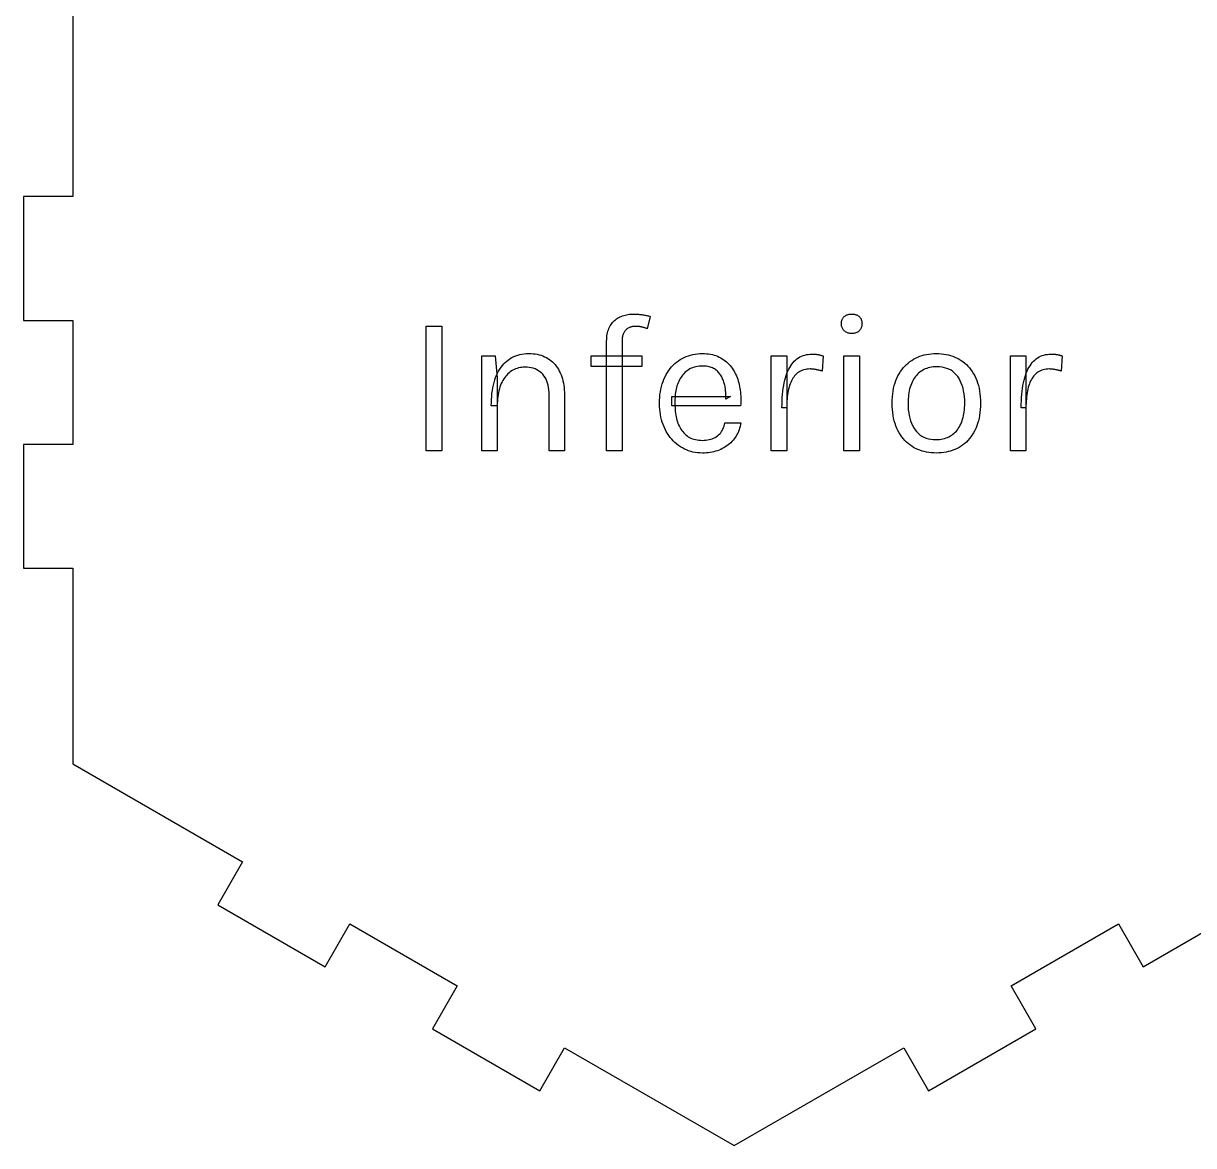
# Model space of a CAD drawing. Header units: millimetres. Extents: x 0 to 142, y 0 to 137.
# Drawn here: x 0 to 70.8, y 0 to 67.9 of the extents above; entities that cross this region are included whole.
import ezdxf

# ---------------------------------------------------------------- set-up
doc = ezdxf.new("R2010")
doc.units = ezdxf.units.MM
doc.layers.get('0').update_dxf_attribs({"linetype": 'CONTINUOUS'})

msp = doc.modelspace()

# ---------------------------------------------------------------- linework, layer by layer
for p, q in [((3, 69.282), (3, 57.438)), ((3, 57.438), (0, 57.438)), ((0, 57.438), (0, 49.938)), ((36.4, 50.26), (36.482, 50.279)), ((36.482, 50.279), (36.565, 50.295)), ((36.565, 50.295), (36.65, 50.307)), ((36.65, 50.307), (36.737, 50.316)), ((36.737, 50.316), (36.826, 50.321)), ((36.826, 50.321), (36.916, 50.322)), ((36.916, 50.322), (36.916, 50.322)), ((36.916, 50.322), (36.965, 50.322)), ((36.965, 50.322), (37.015, 50.321)), ((37.015, 50.321), (37.064, 50.319)), ((37.064, 50.319), (37.114, 50.317)), ((37.114, 50.317), (37.164, 50.313)), ((37.164, 50.313), (37.214, 50.31)), ((37.214, 50.31), (37.265, 50.305)), ((37.265, 50.305), (37.315, 50.299)), ((37.315, 50.299), (37.366, 50.293)), ((37.366, 50.293), (37.417, 50.286)), ((37.417, 50.286), (37.468, 50.279)), ((37.468, 50.279), (37.519, 50.271)), ((37.519, 50.271), (37.57, 50.262)), ((49.766, 50.246), (49.808, 50.266)), ((49.808, 50.266), (49.852, 50.283)), ((49.852, 50.283), (49.899, 50.298)), ((49.899, 50.298), (49.948, 50.308)), ((49.948, 50.308), (50, 50.316)), ((50, 50.316), (50.054, 50.321)), ((50.054, 50.321), (50.11, 50.322)), ((50.11, 50.322), (50.11, 50.322)), ((50.11, 50.322), (50.166, 50.321)), ((50.166, 50.321), (50.22, 50.316)), ((50.22, 50.316), (50.272, 50.308)), ((50.272, 50.308), (50.321, 50.298)), ((50.321, 50.298), (50.368, 50.283)), ((50.368, 50.283), (50.412, 50.266)), ((50.412, 50.266), (50.454, 50.246)), ((0, 49.938), (3, 49.938)), ((3, 49.938), (3, 42.438)), ((24.37, 42.054), (24.37, 49.59)), ((24.37, 49.59), (25.306, 49.59)), ((25.306, 49.59), (25.306, 42.054)), ((35.461, 49.537), (35.503, 49.611)), ((35.503, 49.611), (35.548, 49.682)), ((35.548, 49.682), (35.597, 49.749)), ((35.597, 49.749), (35.648, 49.812)), ((35.648, 49.812), (35.702, 49.872)), ((35.702, 49.872), (35.759, 49.927)), ((35.759, 49.927), (35.82, 49.979)), ((35.82, 49.979), (35.883, 50.027)), ((35.883, 50.027), (35.949, 50.071)), ((35.949, 50.071), (36.019, 50.112)), ((36.019, 50.112), (36.091, 50.148)), ((36.091, 50.148), (36.166, 50.182)), ((36.166, 50.182), (36.242, 50.211)), ((36.242, 50.211), (36.32, 50.237)), ((36.32, 50.237), (36.4, 50.26)), ((36.856, 49.56), (36.818, 49.553)), ((36.894, 49.567), (36.856, 49.56)), ((36.933, 49.572), (36.894, 49.567)), ((36.971, 49.576), (36.933, 49.572)), ((37.01, 49.578), (36.971, 49.576)), ((37.048, 49.578), (37.01, 49.578)), ((37.081, 49.578), (37.048, 49.578)), ((37.048, 49.578), (37.048, 49.578)), ((37.113, 49.577), (37.081, 49.578)), ((37.147, 49.575), (37.113, 49.577)), ((37.18, 49.573), (37.147, 49.575)), ((37.214, 49.569), (37.18, 49.573)), ((37.248, 49.566), (37.214, 49.569)), ((37.282, 49.561), (37.248, 49.566)), ((37.317, 49.555), (37.282, 49.561)), ((37.57, 50.262), (37.621, 50.252)), ((37.621, 50.252), (37.671, 50.241)), ((37.671, 50.241), (37.722, 50.23)), ((37.722, 50.23), (37.773, 50.218)), ((37.924, 50.178), (37.744, 49.434)), ((37.773, 50.218), (37.823, 50.206)), ((37.823, 50.206), (37.874, 50.193)), ((37.874, 50.193), (37.924, 50.178)), ((37.924, 50.178), (37.924, 50.178)), ((49.486, 49.746), (49.488, 49.798)), ((49.488, 49.694), (49.486, 49.746)), ((49.486, 49.746), (49.486, 49.746)), ((49.488, 49.798), (49.493, 49.848)), ((49.493, 49.643), (49.488, 49.694)), ((49.493, 49.848), (49.501, 49.895)), ((49.501, 49.594), (49.493, 49.643)), ((49.501, 49.895), (49.513, 49.94)), ((49.513, 49.547), (49.501, 49.594)), ((49.513, 49.94), (49.528, 49.983)), ((49.528, 49.983), (49.546, 50.024)), ((49.546, 50.024), (49.568, 50.063)), ((49.568, 50.063), (49.594, 50.1)), ((49.594, 50.1), (49.622, 50.134)), ((49.622, 50.134), (49.654, 50.166)), ((49.654, 50.166), (49.689, 50.196)), ((49.689, 50.196), (49.726, 50.223)), ((49.726, 50.223), (49.766, 50.246)), ((50.454, 50.246), (50.494, 50.223)), ((50.494, 50.223), (50.531, 50.196)), ((50.531, 50.196), (50.566, 50.166)), ((50.566, 50.166), (50.598, 50.134)), ((50.598, 50.134), (50.626, 50.1)), ((50.626, 50.1), (50.652, 50.063)), ((50.652, 50.063), (50.674, 50.024)), ((50.674, 50.024), (50.692, 49.983)), ((50.692, 49.983), (50.707, 49.94)), ((50.707, 49.94), (50.719, 49.895)), ((50.719, 49.594), (50.707, 49.547)), ((50.719, 49.895), (50.727, 49.848)), ((50.727, 49.643), (50.719, 49.594)), ((50.727, 49.848), (50.732, 49.798)), ((50.732, 49.694), (50.727, 49.643)), ((50.732, 49.798), (50.734, 49.746)), ((50.734, 49.746), (50.732, 49.694)), ((50.734, 49.746), (50.734, 49.746)), ((35.286, 48.79), (35.293, 48.898)), ((35.293, 48.898), (35.304, 49.002)), ((35.304, 49.002), (35.319, 49.101)), ((35.319, 49.101), (35.339, 49.197)), ((35.339, 49.197), (35.363, 49.288)), ((35.363, 49.288), (35.391, 49.375)), ((35.391, 49.375), (35.424, 49.458)), ((35.424, 49.458), (35.461, 49.537)), ((36.231, 48.874), (36.225, 48.808)), ((36.24, 48.936), (36.231, 48.874)), ((36.252, 48.995), (36.24, 48.936)), ((36.265, 49.05), (36.252, 48.995)), ((36.282, 49.102), (36.265, 49.05)), ((36.301, 49.15), (36.282, 49.102)), ((36.322, 49.195), (36.301, 49.15)), ((36.346, 49.236), (36.322, 49.195)), ((36.372, 49.275), (36.346, 49.236)), ((36.399, 49.311), (36.372, 49.275)), ((36.428, 49.344), (36.399, 49.311)), ((36.457, 49.375), (36.428, 49.344)), ((36.489, 49.403), (36.457, 49.375)), ((36.521, 49.429), (36.489, 49.403)), ((36.555, 49.452), (36.521, 49.429)), ((36.59, 49.473), (36.555, 49.452)), ((36.626, 49.491), (36.59, 49.473)), ((36.664, 49.506), (36.626, 49.491)), ((36.702, 49.52), (36.664, 49.506)), ((36.741, 49.532), (36.702, 49.52)), ((36.779, 49.543), (36.741, 49.532)), ((36.818, 49.553), (36.779, 49.543)), ((37.352, 49.549), (37.317, 49.555)), ((37.387, 49.542), (37.352, 49.549)), ((37.422, 49.535), (37.387, 49.542)), ((37.458, 49.527), (37.422, 49.535)), ((37.493, 49.518), (37.458, 49.527)), ((37.529, 49.508), (37.493, 49.518)), ((37.565, 49.497), (37.529, 49.508)), ((37.6, 49.486), (37.565, 49.497)), ((37.636, 49.474), (37.6, 49.486)), ((37.672, 49.462), (37.636, 49.474)), ((37.708, 49.449), (37.672, 49.462)), ((37.744, 49.434), (37.708, 49.449)), ((49.528, 49.503), (49.513, 49.547)), ((49.546, 49.46), (49.528, 49.503)), ((49.568, 49.42), (49.546, 49.46)), ((49.594, 49.382), (49.568, 49.42)), ((49.622, 49.346), (49.594, 49.382)), ((49.654, 49.311), (49.622, 49.346)), ((49.689, 49.28), (49.654, 49.311)), ((49.726, 49.252), (49.689, 49.28)), ((49.766, 49.227), (49.726, 49.252)), ((49.808, 49.206), (49.766, 49.227)), ((49.852, 49.188), (49.808, 49.206)), ((49.899, 49.173), (49.852, 49.188)), ((49.948, 49.161), (49.899, 49.173)), ((50, 49.153), (49.948, 49.161)), ((50.054, 49.148), (50, 49.153)), ((50.11, 49.146), (50.054, 49.148)), ((50.166, 49.148), (50.11, 49.146)), ((50.11, 49.146), (50.11, 49.146)), ((50.11, 49.146), (50.11, 49.146)), ((50.22, 49.153), (50.166, 49.148)), ((50.272, 49.161), (50.22, 49.153)), ((50.321, 49.173), (50.272, 49.161)), ((50.368, 49.188), (50.321, 49.173)), ((50.412, 49.206), (50.368, 49.188)), ((50.454, 49.227), (50.412, 49.206)), ((50.494, 49.252), (50.454, 49.227)), ((50.531, 49.28), (50.494, 49.252)), ((50.566, 49.311), (50.531, 49.28)), ((50.598, 49.346), (50.566, 49.311)), ((50.626, 49.382), (50.598, 49.346)), ((50.652, 49.42), (50.626, 49.382)), ((50.674, 49.46), (50.652, 49.42)), ((50.692, 49.503), (50.674, 49.46)), ((50.707, 49.547), (50.692, 49.503)), ((35.284, 48.678), (35.286, 48.79)), ((35.284, 42.054), (35.284, 48.678)), ((36.221, 48.739), (36.22, 48.666)), ((36.22, 48.666), (36.22, 48.666)), ((36.22, 48.666), (36.22, 42.054)), ((36.225, 48.808), (36.221, 48.739)), ((27.73, 42.054), (27.73, 47.79)), ((27.73, 47.79), (28.534, 47.79)), ((28.534, 47.79), (28.666, 46.47)), ((29.148, 47.396), (29.242, 47.481)), ((29.242, 47.481), (29.341, 47.559)), ((29.341, 47.559), (29.445, 47.631)), ((29.445, 47.631), (29.553, 47.694)), ((29.553, 47.694), (29.665, 47.751)), ((29.665, 47.751), (29.782, 47.799)), ((29.782, 47.799), (29.903, 47.841)), ((29.903, 47.841), (30.028, 47.874)), ((30.028, 47.874), (30.158, 47.901)), ((30.158, 47.901), (30.292, 47.919)), ((30.292, 47.919), (30.431, 47.931)), ((30.431, 47.931), (30.574, 47.934)), ((30.574, 47.934), (30.574, 47.934)), ((30.574, 47.934), (30.708, 47.931)), ((30.708, 47.931), (30.837, 47.922)), ((30.837, 47.922), (30.963, 47.907)), ((30.963, 47.907), (31.085, 47.886)), ((31.085, 47.886), (31.203, 47.859)), ((31.203, 47.859), (31.317, 47.825)), ((31.317, 47.825), (31.428, 47.786)), ((31.428, 47.786), (31.534, 47.741)), ((31.534, 47.741), (31.636, 47.689)), ((31.636, 47.689), (31.735, 47.631)), ((31.735, 47.631), (31.829, 47.568)), ((31.829, 47.568), (31.919, 47.5)), ((31.919, 47.5), (32.005, 47.426)), ((34.348, 47.142), (34.348, 47.79)), ((34.348, 47.79), (37.408, 47.79)), ((37.408, 47.79), (37.408, 47.142)), ((39.515, 47.414), (39.624, 47.496)), ((39.624, 47.496), (39.739, 47.571)), ((39.739, 47.571), (39.858, 47.64)), ((39.858, 47.64), (39.98, 47.702)), ((39.98, 47.702), (40.105, 47.757)), ((40.105, 47.757), (40.233, 47.804)), ((40.233, 47.804), (40.365, 47.844)), ((40.365, 47.844), (40.5, 47.876)), ((40.5, 47.876), (40.639, 47.902)), ((40.639, 47.902), (40.781, 47.92)), ((40.781, 47.92), (40.926, 47.931)), ((40.926, 47.931), (41.074, 47.934)), ((41.074, 47.934), (41.074, 47.934)), ((41.074, 47.934), (41.203, 47.932)), ((41.203, 47.932), (41.328, 47.924)), ((41.328, 47.924), (41.449, 47.911)), ((41.449, 47.911), (41.566, 47.892)), ((41.566, 47.892), (41.68, 47.868)), ((41.68, 47.868), (41.79, 47.839)), ((41.79, 47.839), (41.896, 47.805)), ((41.896, 47.805), (41.998, 47.766)), ((41.998, 47.766), (42.096, 47.721)), ((42.096, 47.721), (42.19, 47.67)), ((42.19, 47.67), (42.281, 47.616)), ((42.281, 47.616), (42.368, 47.557)), ((42.368, 47.557), (42.451, 47.495)), ((42.451, 47.495), (42.531, 47.43)), ((45.244, 42.054), (45.244, 47.802)), ((45.244, 47.802), (46.18, 47.802)), ((46.18, 47.802), (46.18, 42.054)), ((46.563, 47.384), (46.638, 47.466)), ((46.638, 47.466), (46.717, 47.541)), ((46.717, 47.541), (46.8, 47.609)), ((46.8, 47.609), (46.886, 47.67)), ((46.886, 47.67), (46.976, 47.724)), ((46.976, 47.724), (47.069, 47.77)), ((47.069, 47.77), (47.166, 47.809)), ((47.166, 47.809), (47.267, 47.841)), ((47.267, 47.841), (47.371, 47.866)), ((47.371, 47.866), (47.478, 47.884)), ((47.478, 47.884), (47.589, 47.895)), ((47.589, 47.895), (47.704, 47.898)), ((47.704, 47.898), (47.704, 47.898)), ((47.704, 47.898), (47.742, 47.898)), ((47.742, 47.898), (47.779, 47.897)), ((47.779, 47.897), (47.816, 47.896)), ((47.816, 47.896), (47.852, 47.894)), ((47.852, 47.894), (47.888, 47.892)), ((47.888, 47.892), (47.923, 47.889)), ((47.923, 47.889), (47.957, 47.885)), ((47.957, 47.885), (47.99, 47.881)), ((47.99, 47.881), (48.023, 47.877)), ((48.023, 47.877), (48.055, 47.871)), ((48.055, 47.871), (48.087, 47.866)), ((48.087, 47.866), (48.119, 47.86)), ((48.119, 47.86), (48.151, 47.853)), ((48.151, 47.853), (48.183, 47.846)), ((48.183, 47.846), (48.215, 47.838)), ((48.215, 47.838), (48.247, 47.829)), ((48.247, 47.829), (48.279, 47.82)), ((48.279, 47.82), (48.311, 47.811)), ((48.311, 47.811), (48.344, 47.801)), ((48.376, 47.79), (48.316, 46.866)), ((48.344, 47.801), (48.376, 47.79)), ((48.376, 47.79), (48.376, 47.79)), ((49.642, 42.054), (49.642, 47.802)), ((49.642, 47.802), (50.578, 47.802)), ((50.578, 47.802), (50.578, 42.054)), ((53.518, 47.358), (53.626, 47.443)), ((53.626, 47.443), (53.739, 47.521)), ((53.739, 47.521), (53.857, 47.592)), ((53.857, 47.592), (53.979, 47.657)), ((53.979, 47.657), (54.105, 47.716)), ((54.105, 47.716), (54.234, 47.767)), ((54.234, 47.767), (54.367, 47.811)), ((54.367, 47.811), (54.503, 47.849)), ((54.503, 47.849), (54.642, 47.88)), ((54.642, 47.88), (54.785, 47.904)), ((54.785, 47.904), (54.931, 47.921)), ((54.931, 47.921), (55.081, 47.931)), ((55.081, 47.931), (55.234, 47.934)), ((55.234, 47.934), (55.234, 47.934)), ((55.234, 47.934), (55.386, 47.931)), ((55.386, 47.931), (55.535, 47.921)), ((55.535, 47.921), (55.68, 47.904)), ((55.68, 47.904), (55.822, 47.88)), ((55.822, 47.88), (55.961, 47.849)), ((55.961, 47.849), (56.096, 47.811)), ((56.096, 47.811), (56.228, 47.767)), ((56.228, 47.767), (56.357, 47.716)), ((56.357, 47.716), (56.483, 47.657)), ((56.483, 47.657), (56.605, 47.592)), ((56.605, 47.592), (56.723, 47.521)), ((56.723, 47.521), (56.836, 47.443)), ((56.836, 47.443), (56.944, 47.358)), ((59.716, 42.054), (59.716, 47.802)), ((59.716, 47.802), (60.652, 47.802)), ((60.652, 47.802), (60.652, 42.054)), ((61.035, 47.384), (61.11, 47.466)), ((61.11, 47.466), (61.189, 47.541)), ((61.189, 47.541), (61.272, 47.609)), ((61.272, 47.609), (61.358, 47.67)), ((61.358, 47.67), (61.448, 47.724)), ((61.448, 47.724), (61.541, 47.77)), ((61.541, 47.77), (61.638, 47.809)), ((61.638, 47.809), (61.739, 47.841)), ((61.739, 47.841), (61.843, 47.866)), ((61.843, 47.866), (61.95, 47.884)), ((61.95, 47.884), (62.061, 47.895)), ((62.061, 47.895), (62.176, 47.898)), ((62.176, 47.898), (62.176, 47.898)), ((62.176, 47.898), (62.214, 47.898)), ((62.214, 47.898), (62.251, 47.897)), ((62.251, 47.897), (62.288, 47.896)), ((62.288, 47.896), (62.324, 47.894)), ((62.324, 47.894), (62.36, 47.892)), ((62.36, 47.892), (62.395, 47.889)), ((62.395, 47.889), (62.429, 47.885)), ((62.429, 47.885), (62.462, 47.881)), ((62.462, 47.881), (62.495, 47.877)), ((62.495, 47.877), (62.527, 47.871)), ((62.527, 47.871), (62.559, 47.866)), ((62.559, 47.866), (62.591, 47.86)), ((62.591, 47.86), (62.623, 47.853)), ((62.623, 47.853), (62.655, 47.846)), ((62.655, 47.846), (62.687, 47.838)), ((62.687, 47.838), (62.719, 47.829)), ((62.719, 47.829), (62.751, 47.82)), ((62.751, 47.82), (62.783, 47.811)), ((62.783, 47.811), (62.816, 47.801)), ((62.848, 47.79), (62.788, 46.866)), ((62.816, 47.801), (62.848, 47.79)), ((62.848, 47.79), (62.848, 47.79)), ((28.625, 46.615), (28.685, 46.746)), ((28.685, 46.746), (28.75, 46.871)), ((28.75, 46.871), (28.82, 46.99)), ((28.82, 46.99), (28.895, 47.101)), ((28.895, 47.101), (28.974, 47.206)), ((28.974, 47.206), (29.059, 47.305)), ((29.059, 47.305), (29.148, 47.396)), ((29.378, 46.766), (29.308, 46.702)), ((29.452, 46.824), (29.378, 46.766)), ((29.529, 46.878), (29.452, 46.824)), ((29.609, 46.926), (29.529, 46.878)), ((29.691, 46.968), (29.609, 46.926)), ((29.776, 47.005), (29.691, 46.968)), ((29.864, 47.036), (29.776, 47.005)), ((29.955, 47.061), (29.864, 47.036)), ((30.049, 47.081), (29.955, 47.061)), ((30.145, 47.095), (30.049, 47.081)), ((30.244, 47.104), (30.145, 47.095)), ((30.346, 47.106), (30.244, 47.104)), ((30.479, 47.102), (30.346, 47.106)), ((30.346, 47.106), (30.346, 47.106)), ((30.606, 47.089), (30.479, 47.102)), ((30.727, 47.068), (30.606, 47.089)), ((30.843, 47.038), (30.727, 47.068)), ((30.953, 46.999), (30.843, 47.038)), ((31.057, 46.952), (30.953, 46.999)), ((31.156, 46.896), (31.057, 46.952)), ((31.248, 46.832), (31.156, 46.896)), ((31.336, 46.759), (31.248, 46.832)), ((31.417, 46.677), (31.336, 46.759)), ((32.005, 47.426), (32.085, 47.347)), ((32.085, 47.347), (32.162, 47.263)), ((32.162, 47.263), (32.234, 47.174)), ((32.234, 47.174), (32.301, 47.079)), ((32.301, 47.079), (32.364, 46.98)), ((32.364, 46.98), (32.422, 46.875)), ((32.422, 46.875), (32.476, 46.764)), ((32.476, 46.764), (32.525, 46.65)), ((37.408, 47.142), (34.348, 47.142)), ((37.408, 47.142), (37.408, 47.142)), ((38.888, 46.663), (38.962, 46.789)), ((38.962, 46.789), (39.042, 46.909)), ((39.042, 46.909), (39.127, 47.022)), ((39.127, 47.022), (39.216, 47.13)), ((39.216, 47.13), (39.311, 47.231)), ((39.311, 47.231), (39.41, 47.325)), ((39.41, 47.325), (39.515, 47.414)), ((40.021, 46.777), (39.956, 46.711)), ((40.089, 46.838), (40.021, 46.777)), ((40.162, 46.896), (40.089, 46.838)), ((40.238, 46.95), (40.162, 46.896)), ((40.318, 46.998), (40.238, 46.95)), ((40.401, 47.04), (40.318, 46.998)), ((40.488, 47.077), (40.401, 47.04)), ((40.579, 47.108), (40.488, 47.077)), ((40.673, 47.133), (40.579, 47.108)), ((40.771, 47.153), (40.673, 47.133)), ((40.872, 47.167), (40.771, 47.153)), ((40.977, 47.176), (40.872, 47.167)), ((41.086, 47.178), (40.977, 47.176)), ((41.172, 47.177), (41.086, 47.178)), ((41.086, 47.178), (41.086, 47.178)), ((41.255, 47.171), (41.172, 47.177)), ((41.335, 47.162), (41.255, 47.171)), ((41.411, 47.15), (41.335, 47.162)), ((41.485, 47.133), (41.411, 47.15)), ((41.555, 47.114), (41.485, 47.133)), ((41.623, 47.09), (41.555, 47.114)), ((41.687, 47.063), (41.623, 47.09)), ((41.748, 47.033), (41.687, 47.063)), ((41.806, 46.998), (41.748, 47.033)), ((41.861, 46.961), (41.806, 46.998)), ((41.914, 46.922), (41.861, 46.961)), ((41.964, 46.88), (41.914, 46.922)), ((42.011, 46.836), (41.964, 46.88)), ((42.056, 46.789), (42.011, 46.836)), ((42.099, 46.74), (42.056, 46.789)), ((42.139, 46.689), (42.099, 46.74)), ((42.531, 47.43), (42.607, 47.36)), ((42.607, 47.36), (42.68, 47.287)), ((42.68, 47.287), (42.749, 47.21)), ((42.749, 47.21), (42.814, 47.129)), ((42.814, 47.129), (42.876, 47.045)), ((42.876, 47.045), (42.934, 46.956)), ((42.934, 46.956), (42.989, 46.865)), ((42.989, 46.865), (43.04, 46.772)), ((43.04, 46.772), (43.088, 46.676)), ((46.146, 46.602), (46.194, 46.736)), ((46.194, 46.736), (46.246, 46.862)), ((46.246, 46.862), (46.301, 46.981)), ((46.301, 46.981), (46.361, 47.093)), ((46.361, 47.093), (46.424, 47.197)), ((46.424, 47.197), (46.492, 47.294)), ((46.492, 47.294), (46.563, 47.384)), ((46.838, 46.763), (46.774, 46.707)), ((46.907, 46.812), (46.838, 46.763)), ((46.979, 46.856), (46.907, 46.812)), ((47.055, 46.894), (46.979, 46.856)), ((47.135, 46.926), (47.055, 46.894)), ((47.22, 46.952), (47.135, 46.926)), ((47.308, 46.972), (47.22, 46.952)), ((47.4, 46.987), (47.308, 46.972)), ((47.496, 46.996), (47.4, 46.987)), ((47.596, 46.998), (47.496, 46.996)), ((47.628, 46.998), (47.596, 46.998)), ((47.596, 46.998), (47.596, 46.998)), ((47.66, 46.997), (47.628, 46.998)), ((47.693, 46.995), (47.66, 46.997)), ((47.728, 46.992), (47.693, 46.995)), ((47.762, 46.989), (47.728, 46.992)), ((47.798, 46.984), (47.762, 46.989)), ((47.835, 46.979), (47.798, 46.984)), ((47.872, 46.974), (47.835, 46.979)), ((47.911, 46.967), (47.872, 46.974)), ((47.95, 46.959), (47.911, 46.967)), ((47.989, 46.952), (47.95, 46.959)), ((48.028, 46.943), (47.989, 46.952)), ((48.066, 46.935), (48.028, 46.943)), ((48.104, 46.926), (48.066, 46.935)), ((48.14, 46.917), (48.104, 46.926)), ((48.177, 46.907), (48.14, 46.917)), ((48.212, 46.898), (48.177, 46.907)), ((48.248, 46.887), (48.212, 46.898)), ((48.282, 46.877), (48.248, 46.887)), ((48.316, 46.866), (48.282, 46.877)), ((52.978, 46.712), (53.055, 46.836)), ((53.055, 46.836), (53.138, 46.953)), ((53.138, 46.953), (53.225, 47.064)), ((53.225, 47.064), (53.318, 47.169)), ((53.318, 47.169), (53.415, 47.267)), ((53.415, 47.267), (53.518, 47.358)), ((54.16, 46.748), (54.092, 46.683)), ((54.231, 46.808), (54.16, 46.748)), ((54.307, 46.863), (54.231, 46.808)), ((54.386, 46.914), (54.307, 46.863)), ((54.469, 46.96), (54.386, 46.914)), ((54.555, 47), (54.469, 46.96)), ((54.645, 47.034), (54.555, 47)), ((54.738, 47.064), (54.645, 47.034)), ((54.835, 47.088), (54.738, 47.064)), ((54.936, 47.106), (54.835, 47.088)), ((55.039, 47.12), (54.936, 47.106)), ((55.147, 47.128), (55.039, 47.12)), ((55.258, 47.13), (55.147, 47.128)), ((55.422, 47.125), (55.258, 47.13)), ((55.258, 47.13), (55.258, 47.13)), ((55.577, 47.107), (55.422, 47.125)), ((55.725, 47.077), (55.577, 47.107)), ((55.864, 47.036), (55.725, 47.077)), ((55.994, 46.983), (55.864, 47.036)), ((56.117, 46.918), (55.994, 46.983)), ((56.231, 46.841), (56.117, 46.918)), ((56.337, 46.752), (56.231, 46.841)), ((56.435, 46.652), (56.337, 46.752)), ((56.944, 47.358), (57.046, 47.267)), ((57.046, 47.267), (57.143, 47.169)), ((57.143, 47.169), (57.236, 47.064)), ((57.236, 47.064), (57.323, 46.953)), ((57.323, 46.953), (57.405, 46.836)), ((57.405, 46.836), (57.481, 46.712)), ((60.618, 46.602), (60.666, 46.736)), ((60.666, 46.736), (60.718, 46.862)), ((60.718, 46.862), (60.773, 46.981)), ((60.773, 46.981), (60.833, 47.093)), ((60.833, 47.093), (60.896, 47.197)), ((60.896, 47.197), (60.964, 47.294)), ((60.964, 47.294), (61.035, 47.384)), ((61.31, 46.763), (61.246, 46.707)), ((61.379, 46.812), (61.31, 46.763)), ((61.451, 46.856), (61.379, 46.812)), ((61.527, 46.894), (61.451, 46.856)), ((61.608, 46.926), (61.527, 46.894)), ((61.692, 46.952), (61.608, 46.926)), ((61.78, 46.972), (61.692, 46.952)), ((61.872, 46.987), (61.78, 46.972)), ((61.968, 46.996), (61.872, 46.987)), ((62.068, 46.998), (61.968, 46.996)), ((62.1, 46.998), (62.068, 46.998)), ((62.068, 46.998), (62.068, 46.998)), ((62.132, 46.997), (62.1, 46.998)), ((62.165, 46.995), (62.132, 46.997)), ((62.2, 46.992), (62.165, 46.995)), ((62.234, 46.989), (62.2, 46.992)), ((62.27, 46.984), (62.234, 46.989)), ((62.307, 46.979), (62.27, 46.984)), ((62.344, 46.974), (62.307, 46.979)), ((62.383, 46.967), (62.344, 46.974)), ((62.422, 46.959), (62.383, 46.967)), ((62.461, 46.952), (62.422, 46.959)), ((62.5, 46.943), (62.461, 46.952)), ((62.538, 46.935), (62.5, 46.943)), ((62.576, 46.926), (62.538, 46.935)), ((62.612, 46.917), (62.576, 46.926)), ((62.649, 46.907), (62.612, 46.917)), ((62.684, 46.898), (62.649, 46.907)), ((62.72, 46.887), (62.684, 46.898)), ((62.754, 46.877), (62.72, 46.887)), ((62.788, 46.866), (62.754, 46.877)), ((28.401, 45.863), (28.435, 46.025)), ((28.435, 46.025), (28.475, 46.182)), ((28.475, 46.182), (28.52, 46.332)), ((28.52, 46.332), (28.57, 46.476)), ((28.57, 46.476), (28.625, 46.615)), ((28.666, 46.47), (28.666, 42.054)), ((28.87, 46.017), (28.831, 45.91)), ((28.913, 46.12), (28.87, 46.017)), ((28.959, 46.218), (28.913, 46.12)), ((29.008, 46.311), (28.959, 46.218)), ((29.061, 46.399), (29.008, 46.311)), ((29.117, 46.482), (29.061, 46.399)), ((29.177, 46.56), (29.117, 46.482)), ((29.241, 46.633), (29.177, 46.56)), ((29.308, 46.702), (29.241, 46.633)), ((31.492, 46.588), (31.417, 46.677)), ((31.558, 46.49), (31.492, 46.588)), ((31.617, 46.385), (31.558, 46.49)), ((31.669, 46.271), (31.617, 46.385)), ((31.712, 46.15), (31.669, 46.271)), ((31.747, 46.021), (31.712, 46.15)), ((31.775, 45.884), (31.747, 46.021)), ((32.525, 46.65), (32.569, 46.53)), ((32.569, 46.53), (32.608, 46.407)), ((32.608, 46.407), (32.641, 46.28)), ((32.641, 46.28), (32.669, 46.148)), ((32.669, 46.148), (32.693, 46.012)), ((38.603, 45.946), (38.647, 46.1)), ((38.647, 46.1), (38.697, 46.249)), ((38.697, 46.249), (38.754, 46.392)), ((38.754, 46.392), (38.818, 46.53)), ((38.818, 46.53), (38.888, 46.663)), ((39.569, 46.063), (39.537, 45.969)), ((39.604, 46.155), (39.569, 46.063)), ((39.643, 46.246), (39.604, 46.155)), ((39.686, 46.332), (39.643, 46.246)), ((39.732, 46.415), (39.686, 46.332)), ((39.783, 46.494), (39.732, 46.415)), ((39.836, 46.57), (39.783, 46.494)), ((39.894, 46.643), (39.836, 46.57)), ((39.956, 46.711), (39.894, 46.643)), ((42.177, 46.636), (42.139, 46.689)), ((42.212, 46.58), (42.177, 46.636)), ((42.244, 46.521), (42.212, 46.58)), ((42.274, 46.462), (42.244, 46.521)), ((42.302, 46.4), (42.274, 46.462)), ((42.329, 46.338), (42.302, 46.4)), ((42.353, 46.275), (42.329, 46.338)), ((42.375, 46.21), (42.353, 46.275)), ((42.396, 46.145), (42.375, 46.21)), ((42.414, 46.078), (42.396, 46.145)), ((42.43, 46.01), (42.414, 46.078)), ((43.088, 46.676), (43.132, 46.578)), ((43.132, 46.578), (43.173, 46.477)), ((43.173, 46.477), (43.211, 46.374)), ((43.211, 46.374), (43.245, 46.269)), ((43.245, 46.269), (43.276, 46.162)), ((43.276, 46.162), (43.303, 46.052)), ((43.303, 46.052), (43.327, 45.939)), ((45.995, 45.994), (46.026, 46.158)), ((46.026, 46.158), (46.062, 46.313)), ((46.062, 46.313), (46.102, 46.461)), ((46.102, 46.461), (46.146, 46.602)), ((46.384, 46.09), (46.351, 45.992)), ((46.421, 46.184), (46.384, 46.09)), ((46.461, 46.273), (46.421, 46.184)), ((46.505, 46.357), (46.461, 46.273)), ((46.552, 46.437), (46.505, 46.357)), ((46.602, 46.512), (46.552, 46.437)), ((46.656, 46.582), (46.602, 46.512)), ((46.713, 46.647), (46.656, 46.582)), ((46.774, 46.707), (46.713, 46.647)), ((52.683, 45.995), (52.729, 46.151)), ((52.729, 46.151), (52.781, 46.301)), ((52.781, 46.301), (52.84, 46.444)), ((52.84, 46.444), (52.906, 46.581)), ((52.906, 46.581), (52.978, 46.712)), ((53.719, 46.101), (53.681, 46.001)), ((53.761, 46.198), (53.719, 46.101)), ((53.807, 46.29), (53.761, 46.198)), ((53.856, 46.378), (53.807, 46.29)), ((53.91, 46.461), (53.856, 46.378)), ((53.966, 46.539), (53.91, 46.461)), ((54.027, 46.613), (53.966, 46.539)), ((54.092, 46.683), (54.027, 46.613)), ((56.524, 46.539), (56.435, 46.652)), ((56.605, 46.417), (56.524, 46.539)), ((56.677, 46.286), (56.605, 46.417)), ((56.741, 46.146), (56.677, 46.286)), ((56.797, 45.997), (56.741, 46.146)), ((57.481, 46.712), (57.553, 46.581)), ((57.553, 46.581), (57.619, 46.444)), ((57.619, 46.444), (57.677, 46.301)), ((57.677, 46.301), (57.729, 46.151)), ((57.729, 46.151), (57.774, 45.995)), ((60.467, 45.994), (60.498, 46.158)), ((60.498, 46.158), (60.534, 46.313)), ((60.534, 46.313), (60.574, 46.461)), ((60.574, 46.461), (60.618, 46.602)), ((60.856, 46.09), (60.823, 45.992)), ((60.893, 46.184), (60.856, 46.09)), ((60.933, 46.273), (60.893, 46.184)), ((60.977, 46.357), (60.933, 46.273)), ((61.024, 46.437), (60.977, 46.357)), ((61.074, 46.512), (61.024, 46.437)), ((61.128, 46.582), (61.074, 46.512)), ((61.185, 46.647), (61.128, 46.582)), ((61.246, 46.707), (61.185, 46.647)), ((28.317, 45.156), (28.33, 45.341)), ((28.33, 45.341), (28.348, 45.521)), ((28.348, 45.521), (28.372, 45.695)), ((28.372, 45.695), (28.401, 45.863)), ((28.699, 45.315), (28.684, 45.184)), ((28.717, 45.442), (28.699, 45.315)), ((28.739, 45.565), (28.717, 45.442)), ((28.766, 45.684), (28.739, 45.565)), ((28.797, 45.799), (28.766, 45.684)), ((28.831, 45.91), (28.797, 45.799)), ((31.794, 45.74), (31.775, 45.884)), ((31.806, 45.587), (31.794, 45.74)), ((31.81, 45.426), (31.806, 45.587)), ((31.81, 42.054), (31.81, 45.426)), ((32.693, 46.012), (32.711, 45.872)), ((32.711, 45.872), (32.724, 45.728)), ((32.724, 45.728), (32.731, 45.579)), ((32.731, 45.579), (32.734, 45.426)), ((32.734, 45.426), (32.734, 45.426)), ((32.734, 45.426), (32.734, 42.054)), ((38.495, 45.277), (38.512, 45.452)), ((38.512, 45.452), (38.536, 45.622)), ((38.536, 45.622), (38.566, 45.786)), ((38.566, 45.786), (38.603, 45.946)), ((39.238, 44.766), (39.238, 45.342)), ((39.238, 45.342), (42.772, 45.342)), ((39.425, 45.373), (39.42, 45.269)), ((39.435, 45.476), (39.425, 45.373)), ((39.448, 45.578), (39.435, 45.476)), ((39.464, 45.678), (39.448, 45.578)), ((39.485, 45.776), (39.464, 45.678)), ((39.509, 45.873), (39.485, 45.776)), ((39.537, 45.969), (39.509, 45.873)), ((42.445, 45.941), (42.43, 46.01)), ((42.457, 45.87), (42.445, 45.941)), ((42.468, 45.8), (42.457, 45.87)), ((42.477, 45.729), (42.468, 45.8)), ((42.484, 45.658), (42.477, 45.729)), ((42.491, 45.587), (42.484, 45.658)), ((42.495, 45.516), (42.491, 45.587)), ((42.498, 45.446), (42.495, 45.516)), ((42.772, 45.342), (42.496, 45.162)), ((42.5, 45.375), (42.498, 45.446)), ((42.5, 45.304), (42.5, 45.375)), ((43.327, 45.939), (43.348, 45.826)), ((43.348, 45.826), (43.365, 45.711)), ((43.365, 45.711), (43.379, 45.596)), ((43.379, 45.596), (43.39, 45.48)), ((43.39, 45.48), (43.398, 45.363)), ((43.398, 45.363), (43.403, 45.245)), ((45.911, 45.268), (45.926, 45.461)), ((45.926, 45.461), (45.944, 45.646)), ((45.944, 45.646), (45.968, 45.824)), ((45.968, 45.824), (45.995, 45.994)), ((46.215, 45.314), (46.203, 45.188)), ((46.231, 45.436), (46.215, 45.314)), ((46.249, 45.555), (46.231, 45.436)), ((46.27, 45.67), (46.249, 45.555)), ((46.294, 45.781), (46.27, 45.67)), ((46.321, 45.888), (46.294, 45.781)), ((46.351, 45.992), (46.321, 45.888)), ((52.572, 45.306), (52.589, 45.488)), ((52.589, 45.488), (52.614, 45.663)), ((52.614, 45.663), (52.645, 45.832)), ((52.645, 45.832), (52.683, 45.995)), ((53.536, 45.316), (53.526, 45.189)), ((53.55, 45.439), (53.536, 45.316)), ((53.568, 45.559), (53.55, 45.439)), ((53.59, 45.675), (53.568, 45.559)), ((53.616, 45.787), (53.59, 45.675)), ((53.647, 45.896), (53.616, 45.787)), ((53.681, 46.001), (53.647, 45.896)), ((56.843, 45.84), (56.797, 45.997)), ((56.882, 45.674), (56.843, 45.84)), ((56.912, 45.499), (56.882, 45.674)), ((56.933, 45.315), (56.912, 45.499)), ((56.946, 45.123), (56.933, 45.315)), ((57.774, 45.995), (57.812, 45.832)), ((57.812, 45.832), (57.843, 45.663)), ((57.843, 45.663), (57.867, 45.488)), ((57.867, 45.488), (57.884, 45.306)), ((60.383, 45.268), (60.398, 45.461)), ((60.398, 45.461), (60.416, 45.646)), ((60.416, 45.646), (60.44, 45.824)), ((60.44, 45.824), (60.467, 45.994)), ((60.687, 45.314), (60.675, 45.188)), ((60.703, 45.436), (60.687, 45.314)), ((60.721, 45.555), (60.703, 45.436)), ((60.742, 45.67), (60.721, 45.555)), ((60.766, 45.781), (60.742, 45.67)), ((60.793, 45.888), (60.766, 45.781)), ((60.823, 45.992), (60.793, 45.888)), ((28.306, 44.766), (28.309, 44.964)), ((28.666, 44.766), (28.306, 44.766)), ((28.309, 44.964), (28.317, 45.156)), ((28.668, 44.91), (28.666, 44.766)), ((28.666, 44.766), (28.666, 44.766)), ((28.674, 45.049), (28.668, 44.91)), ((28.684, 45.184), (28.674, 45.049)), ((38.482, 44.91), (38.485, 45.096)), ((38.485, 44.736), (38.482, 44.91)), ((38.482, 44.91), (38.482, 44.91)), ((38.485, 45.096), (38.495, 45.277)), ((38.496, 44.566), (38.485, 44.736)), ((43.39, 44.766), (39.238, 44.766)), ((39.42, 45.269), (39.418, 45.162)), ((39.418, 45.162), (39.418, 45.162)), ((39.418, 45.162), (39.418, 44.778)), ((39.418, 44.778), (39.42, 44.66)), ((39.42, 44.66), (39.425, 44.544)), ((42.496, 45.162), (42.499, 45.233)), ((42.499, 45.233), (42.5, 45.304)), ((43.398, 44.887), (43.39, 44.766)), ((43.39, 44.766), (43.39, 44.766)), ((43.403, 45.007), (43.398, 44.887)), ((43.403, 45.245), (43.404, 45.127)), ((43.404, 45.127), (43.403, 45.007)), ((45.892, 44.646), (45.894, 44.861)), ((46.18, 44.646), (45.892, 44.646)), ((45.894, 44.861), (45.9, 45.069)), ((45.9, 45.069), (45.911, 45.268)), ((46.181, 44.787), (46.18, 44.646)), ((46.18, 44.646), (46.18, 44.646)), ((46.18, 44.646), (46.18, 44.646)), ((46.186, 44.925), (46.181, 44.787)), ((46.193, 45.058), (46.186, 44.925)), ((46.203, 45.188), (46.193, 45.058)), ((52.558, 44.922), (52.561, 45.117)), ((52.561, 44.729), (52.558, 44.922)), ((52.558, 44.922), (52.558, 44.922)), ((52.561, 45.117), (52.572, 45.306)), ((52.572, 44.541), (52.561, 44.729)), ((53.52, 45.057), (53.518, 44.922)), ((53.518, 44.922), (53.518, 44.922)), ((53.518, 44.922), (53.522, 44.724)), ((53.526, 45.189), (53.52, 45.057)), ((53.522, 44.724), (53.535, 44.534)), ((56.932, 44.532), (56.942, 44.659)), ((56.942, 44.659), (56.948, 44.789)), ((56.95, 44.922), (56.946, 45.123)), ((56.948, 44.789), (56.95, 44.922)), ((56.95, 44.922), (56.95, 44.922)), ((57.884, 45.306), (57.895, 45.117)), ((57.895, 44.729), (57.884, 44.541)), ((57.895, 45.117), (57.898, 44.922)), ((57.898, 44.922), (57.895, 44.729)), ((57.898, 44.922), (57.898, 44.922)), ((60.364, 44.646), (60.366, 44.861)), ((60.652, 44.646), (60.364, 44.646)), ((60.366, 44.861), (60.372, 45.069)), ((60.372, 45.069), (60.383, 45.268)), ((60.653, 44.787), (60.652, 44.646)), ((60.652, 44.646), (60.652, 44.646)), ((60.652, 44.646), (60.652, 44.646)), ((60.658, 44.925), (60.653, 44.787)), ((60.665, 45.058), (60.658, 44.925)), ((60.675, 45.188), (60.665, 45.058)), ((38.513, 44.4), (38.496, 44.566)), ((38.536, 44.238), (38.513, 44.4)), ((38.567, 44.079), (38.536, 44.238)), ((38.604, 43.926), (38.567, 44.079)), ((38.648, 43.776), (38.604, 43.926)), ((39.425, 44.544), (39.434, 44.43)), ((39.434, 44.43), (39.447, 44.319)), ((39.447, 44.319), (39.464, 44.21)), ((39.464, 44.21), (39.484, 44.104)), ((39.484, 44.104), (39.508, 44)), ((39.508, 44), (39.535, 43.899)), ((39.535, 43.899), (39.566, 43.801)), ((52.589, 44.36), (52.572, 44.541)), ((52.614, 44.185), (52.589, 44.36)), ((52.645, 44.016), (52.614, 44.185)), ((52.683, 43.854), (52.645, 44.016)), ((53.535, 44.534), (53.557, 44.352)), ((53.557, 44.352), (53.587, 44.179)), ((53.587, 44.179), (53.625, 44.014)), ((53.625, 44.014), (53.672, 43.858)), ((56.787, 43.853), (56.821, 43.957)), ((56.821, 43.957), (56.852, 44.064)), ((56.852, 44.064), (56.878, 44.176)), ((56.878, 44.176), (56.9, 44.291)), ((56.9, 44.291), (56.918, 44.41)), ((56.918, 44.41), (56.932, 44.532)), ((57.812, 44.016), (57.774, 43.854)), ((57.843, 44.185), (57.812, 44.016)), ((57.867, 44.36), (57.843, 44.185)), ((57.884, 44.541), (57.867, 44.36)), ((38.699, 43.63), (38.648, 43.776)), ((38.757, 43.488), (38.699, 43.63)), ((38.821, 43.35), (38.757, 43.488)), ((38.891, 43.218), (38.821, 43.35)), ((38.966, 43.091), (38.891, 43.218)), ((39.566, 43.801), (39.601, 43.704)), ((39.601, 43.704), (39.639, 43.612)), ((39.639, 43.612), (39.682, 43.523)), ((39.682, 43.523), (39.727, 43.438)), ((39.727, 43.438), (39.777, 43.357)), ((39.777, 43.357), (39.83, 43.28)), ((39.83, 43.28), (39.886, 43.207)), ((39.886, 43.207), (39.947, 43.138)), ((42.183, 43.134), (42.235, 43.206)), ((42.235, 43.206), (42.281, 43.283)), ((42.281, 43.283), (42.322, 43.365)), ((42.322, 43.365), (42.358, 43.453)), ((42.358, 43.453), (42.388, 43.546)), ((42.388, 43.546), (42.412, 43.643)), ((42.412, 43.643), (42.43, 43.746)), ((42.43, 43.746), (42.43, 43.746)), ((42.43, 43.746), (43.402, 43.746)), ((43.255, 43.216), (43.212, 43.12)), ((43.294, 43.316), (43.255, 43.216)), ((43.327, 43.419), (43.294, 43.316)), ((43.357, 43.525), (43.327, 43.419)), ((43.382, 43.634), (43.357, 43.525)), ((43.402, 43.746), (43.382, 43.634)), ((52.729, 43.698), (52.683, 43.854)), ((52.781, 43.548), (52.729, 43.698)), ((52.84, 43.404), (52.781, 43.548)), ((52.906, 43.266), (52.84, 43.404)), ((52.978, 43.135), (52.906, 43.266)), ((53.672, 43.858), (53.728, 43.71)), ((53.728, 43.71), (53.793, 43.571)), ((53.793, 43.571), (53.865, 43.44)), ((53.865, 43.44), (53.947, 43.317)), ((53.947, 43.317), (54.037, 43.205)), ((54.037, 43.205), (54.135, 43.105)), ((56.375, 43.174), (56.44, 43.243)), ((56.44, 43.243), (56.501, 43.317)), ((56.501, 43.317), (56.558, 43.395)), ((56.558, 43.395), (56.611, 43.478)), ((56.611, 43.478), (56.661, 43.565)), ((56.661, 43.565), (56.707, 43.656)), ((56.707, 43.656), (56.749, 43.752)), ((56.749, 43.752), (56.787, 43.853)), ((57.553, 43.266), (57.481, 43.135)), ((57.619, 43.404), (57.553, 43.266)), ((57.677, 43.548), (57.619, 43.404)), ((57.729, 43.698), (57.677, 43.548)), ((57.774, 43.854), (57.729, 43.698)), ((39.047, 42.97), (38.966, 43.091)), ((39.132, 42.856), (39.047, 42.97)), ((39.221, 42.747), (39.132, 42.856)), ((39.316, 42.644), (39.221, 42.747)), ((39.416, 42.547), (39.316, 42.644)), ((39.521, 42.456), (39.416, 42.547)), ((39.947, 43.138), (40.011, 43.073)), ((40.011, 43.073), (40.079, 43.012)), ((40.079, 43.012), (40.15, 42.954)), ((40.15, 42.954), (40.225, 42.902)), ((40.225, 42.902), (40.304, 42.855)), ((40.304, 42.855), (40.387, 42.814)), ((40.387, 42.814), (40.474, 42.778)), ((40.474, 42.778), (40.564, 42.747)), ((40.564, 42.747), (40.658, 42.723)), ((40.658, 42.723), (40.756, 42.703)), ((40.756, 42.703), (40.858, 42.69)), ((40.858, 42.69), (40.964, 42.681)), ((40.964, 42.681), (41.074, 42.678)), ((41.074, 42.678), (41.184, 42.681)), ((41.074, 42.678), (41.074, 42.678)), ((41.184, 42.681), (41.289, 42.689)), ((41.289, 42.689), (41.391, 42.703)), ((41.391, 42.703), (41.489, 42.722)), ((41.489, 42.722), (41.582, 42.746)), ((41.582, 42.746), (41.672, 42.776)), ((41.672, 42.776), (41.758, 42.811)), ((41.758, 42.811), (41.84, 42.851)), ((41.84, 42.851), (41.918, 42.897)), ((41.918, 42.897), (41.992, 42.948)), ((41.992, 42.948), (42.061, 43.005)), ((42.061, 43.005), (42.125, 43.067)), ((42.125, 43.067), (42.183, 43.134)), ((42.788, 42.536), (42.712, 42.467)), ((42.86, 42.609), (42.788, 42.536)), ((42.929, 42.685), (42.86, 42.609)), ((42.994, 42.765), (42.929, 42.685)), ((43.055, 42.849), (42.994, 42.765)), ((43.112, 42.936), (43.055, 42.849)), ((43.164, 43.026), (43.112, 42.936)), ((43.212, 43.12), (43.164, 43.026)), ((53.055, 43.011), (52.978, 43.135)), ((53.138, 42.893), (53.055, 43.011)), ((53.225, 42.782), (53.138, 42.893)), ((53.318, 42.677), (53.225, 42.782)), ((53.415, 42.579), (53.318, 42.677)), ((53.518, 42.487), (53.415, 42.579)), ((53.626, 42.402), (53.518, 42.487)), ((54.135, 43.105), (54.241, 43.016)), ((54.241, 43.016), (54.355, 42.939)), ((54.355, 42.939), (54.477, 42.874)), ((54.477, 42.874), (54.608, 42.821)), ((54.608, 42.821), (54.746, 42.78)), ((54.746, 42.78), (54.893, 42.75)), ((54.893, 42.75), (55.047, 42.732)), ((55.047, 42.732), (55.21, 42.726)), ((55.21, 42.726), (55.32, 42.729)), ((55.21, 42.726), (55.21, 42.726)), ((55.21, 42.726), (55.21, 42.726)), ((55.32, 42.729), (55.426, 42.737)), ((55.426, 42.737), (55.53, 42.751)), ((55.53, 42.751), (55.63, 42.769)), ((55.63, 42.769), (55.726, 42.793)), ((55.726, 42.793), (55.819, 42.823)), ((55.819, 42.823), (55.909, 42.857)), ((55.909, 42.857), (55.995, 42.897)), ((55.995, 42.897), (56.078, 42.943)), ((56.078, 42.943), (56.158, 42.993)), ((56.158, 42.993), (56.234, 43.049)), ((56.234, 43.049), (56.306, 43.109)), ((56.306, 43.109), (56.375, 43.174)), ((56.944, 42.487), (56.836, 42.402)), ((57.046, 42.579), (56.944, 42.487)), ((57.144, 42.677), (57.046, 42.579)), ((57.236, 42.782), (57.144, 42.677)), ((57.323, 42.893), (57.236, 42.782)), ((57.405, 43.011), (57.323, 42.893)), ((57.481, 43.135), (57.405, 43.011)), ((3, 42.438), (0, 42.438)), ((0, 42.438), (0, 34.938)), ((25.306, 42.054), (24.37, 42.054)), ((25.306, 42.054), (25.306, 42.054)), ((28.666, 42.054), (27.73, 42.054)), ((28.666, 42.054), (28.666, 42.054)), ((32.734, 42.054), (31.81, 42.054)), ((32.734, 42.054), (32.734, 42.054)), ((36.22, 42.054), (35.284, 42.054)), ((36.22, 42.054), (36.22, 42.054)), ((39.63, 42.371), (39.521, 42.456)), ((39.745, 42.291), (39.63, 42.371)), ((39.864, 42.219), (39.745, 42.291)), ((39.985, 42.154), (39.864, 42.219)), ((40.11, 42.097), (39.985, 42.154)), ((40.238, 42.048), (40.11, 42.097)), ((40.37, 42.006), (40.238, 42.048)), ((40.504, 41.971), (40.37, 42.006)), ((40.642, 41.945), (40.504, 41.971)), ((40.783, 41.926), (40.642, 41.945)), ((40.927, 41.914), (40.783, 41.926)), ((41.074, 41.91), (40.927, 41.914)), ((41.196, 41.913), (41.074, 41.91)), ((41.074, 41.91), (41.074, 41.91)), ((41.074, 41.91), (41.074, 41.91)), ((41.316, 41.919), (41.196, 41.913)), ((41.433, 41.93), (41.316, 41.919)), ((41.548, 41.946), (41.433, 41.93)), ((41.66, 41.966), (41.548, 41.946)), ((41.77, 41.99), (41.66, 41.966)), ((41.877, 42.019), (41.77, 41.99)), ((41.982, 42.053), (41.877, 42.019)), ((42.084, 42.09), (41.982, 42.053)), ((42.184, 42.132), (42.084, 42.09)), ((42.281, 42.179), (42.184, 42.132)), ((42.374, 42.229), (42.281, 42.179)), ((42.464, 42.283), (42.374, 42.229)), ((42.55, 42.34), (42.464, 42.283)), ((42.633, 42.402), (42.55, 42.34)), ((42.712, 42.467), (42.633, 42.402)), ((46.18, 42.054), (45.244, 42.054)), ((46.18, 42.054), (46.18, 42.054)), ((50.578, 42.054), (49.642, 42.054)), ((50.578, 42.054), (50.578, 42.054)), ((53.739, 42.324), (53.626, 42.402)), ((53.857, 42.252), (53.739, 42.324)), ((53.979, 42.187), (53.857, 42.252)), ((54.105, 42.129), (53.979, 42.187)), ((54.234, 42.078), (54.105, 42.129)), ((54.367, 42.034), (54.234, 42.078)), ((54.503, 41.996), (54.367, 42.034)), ((54.642, 41.965), (54.503, 41.996)), ((54.785, 41.941), (54.642, 41.965)), ((54.931, 41.924), (54.785, 41.941)), ((55.081, 41.914), (54.931, 41.924)), ((55.234, 41.91), (55.081, 41.914)), ((55.386, 41.914), (55.234, 41.91)), ((55.234, 41.91), (55.234, 41.91)), ((55.234, 41.91), (55.234, 41.91)), ((55.535, 41.924), (55.386, 41.914)), ((55.68, 41.941), (55.535, 41.924)), ((55.822, 41.965), (55.68, 41.941)), ((55.961, 41.996), (55.822, 41.965)), ((56.096, 42.034), (55.961, 41.996)), ((56.228, 42.078), (56.096, 42.034)), ((56.357, 42.129), (56.228, 42.078)), ((56.483, 42.187), (56.357, 42.129)), ((56.605, 42.252), (56.483, 42.187)), ((56.723, 42.324), (56.605, 42.252)), ((56.836, 42.402), (56.723, 42.324)), ((60.652, 42.054), (59.716, 42.054)), ((60.652, 42.054), (60.652, 42.054)), ((0, 34.938), (3, 34.938)), ((3, 34.938), (3, 23.095)), ((3, 23.095), (13.258, 17.173)), ((13.258, 17.173), (11.757, 14.574)), ((11.757, 14.574), (18.252, 10.824)), ((67.748, 10.824), (74.243, 14.574)), ((18.252, 10.824), (19.753, 13.423)), ((19.753, 13.423), (26.248, 9.673)), ((59.752, 9.673), (66.247, 13.423)), ((66.247, 13.423), (67.748, 10.824)), ((26.248, 9.673), (24.748, 7.074)), ((61.252, 7.074), (59.752, 9.673)), ((24.748, 7.074), (31.243, 3.324)), ((54.757, 3.324), (61.252, 7.074)), ((31.243, 3.324), (32.743, 5.923)), ((32.743, 5.923), (43, 0)), ((43, 0), (53.257, 5.923)), ((53.257, 5.923), (54.757, 3.324))]:
    msp.add_line(p, q)

doc.saveas('drawing.dxf')
